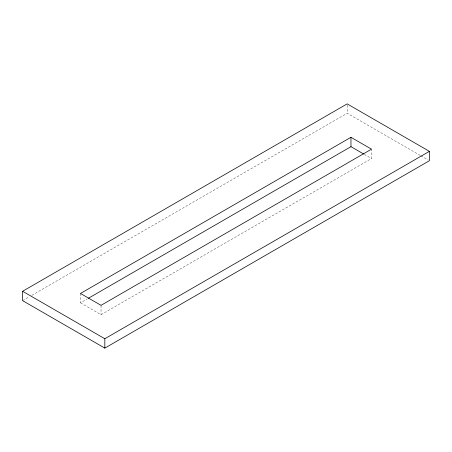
<?xml version="1.0" encoding="UTF-8"?>
<svg xmlns="http://www.w3.org/2000/svg" width="452" height="452" viewBox="0 0 452 452"><rect width="100%" height="100%" fill="white"/><g stroke="black" fill="none" stroke-linecap="round" stroke-linejoin="round"><path stroke-width="0.34" stroke-dasharray="2.26 1.69" d="M22.6 300.642L29.323 296.761M31.77 295.348L347.176 113.254L420.264 155.448M80.484 293.461L80.484 302.829L87.196 298.953M80.484 302.829L101.039 314.699L371.516 158.539L371.516 149.171M420.874 155.804L428.18 160.019M364.261 154.352L371.516 158.539M347.176 105.22L347.176 113.254M101.039 305.332L101.039 314.699"/><path stroke-width="0.68" d="M22.6 291.274L347.176 103.881L429.4 151.358L429.4 160.726L104.824 348.119L22.6 300.642L22.6 291.274L104.824 338.746L429.4 151.358M350.961 137.301L80.484 293.461L101.039 305.332L371.516 149.171L350.961 137.301L350.961 146.668L88.422 298.247M350.961 146.668L363.657 154.002M104.824 338.746L104.824 348.119"/></g></svg>
